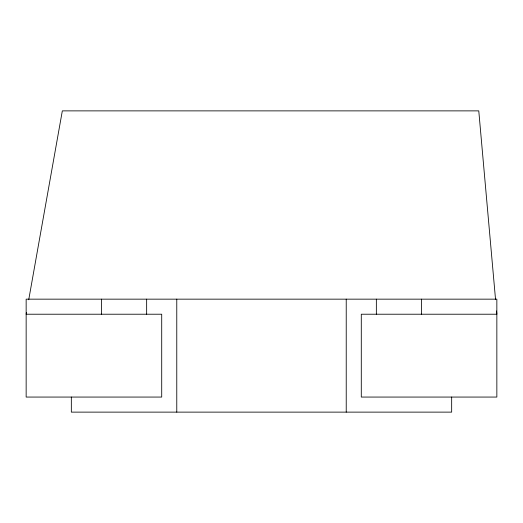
<?xml version="1.0" encoding="UTF-8"?>
<svg xmlns="http://www.w3.org/2000/svg" width="523" height="523" viewBox="0 0 523 523"><rect width="100%" height="100%" fill="white"/><g stroke="black" fill="none" stroke-linecap="round" stroke-linejoin="round"><path stroke-width="0.78" d="M26.438 312.61L26.15 314.218L161.712 314.218L161.712 397.062L26.15 397.062L26.15 299.156L496.85 299.156L496.85 397.062L361.288 397.062L361.288 314.218L496.85 314.218L496.562 310.963M28.726 299.751L62.329 110.876L478.774 110.876L495.549 299.581M451.663 397.062L451.663 412.124L71.337 412.124L71.337 397.062M421.538 299.156L421.538 314.218M376.351 299.156L376.351 314.218M346.226 299.156L346.226 412.124M176.774 299.156L176.774 412.124M146.649 299.156L146.649 314.218M101.462 299.156L101.462 314.218"/></g></svg>
